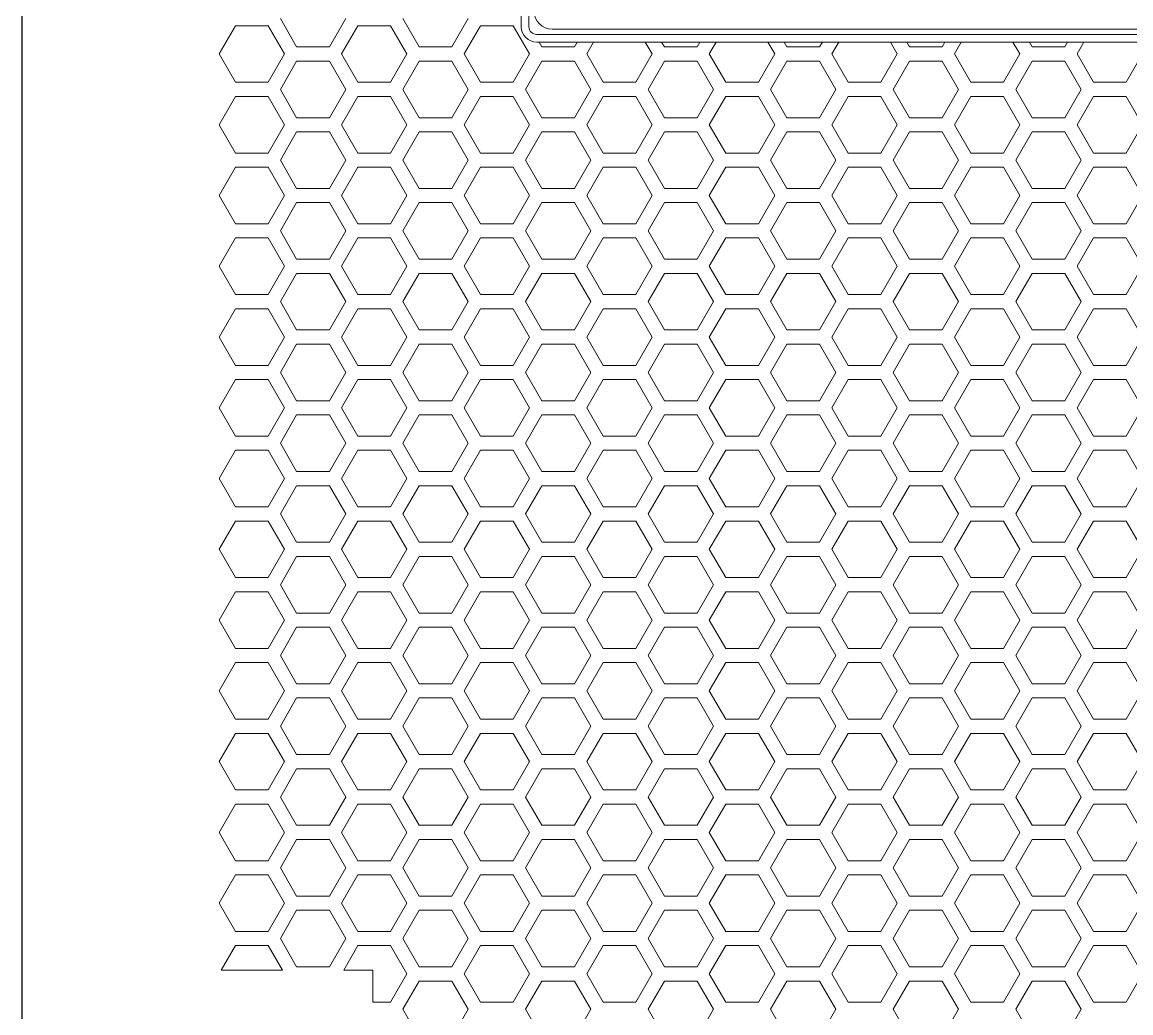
# Model space of a CAD drawing. Header units: millimetres. Extents: x 0 to 40, y -18 to 120.
# Drawn here: x 0 to 20, y 74.71 to 92.58 of the extents above; entities that cross this region are included whole.
import ezdxf

# ---------------------------------------------------------------- set-up
doc = ezdxf.new("R2010")
doc.units = ezdxf.units.MM
doc.layers.add('UK-MIANBAN_0', color=7, linetype='Continuous')

msp = doc.modelspace()

# ---------------------------------------------------------------- linework, layer by layer
msp.add_line((0, 45.182), (0, 117.445))
at = {"color": 0, "lineweight": 5}
for p, q in [((4.657, 92.643), (4.951, 92.132)), ((5.541, 92.132), (5.836, 92.643)), ((6.868, 92.643), (7.162, 92.132)), ((7.752, 92.132), (8.047, 92.643)), ((3.846, 92.515), (3.551, 92.005)), ((4.435, 92.515), (3.846, 92.515)), ((4.73, 92.005), (4.435, 92.515)), ((6.057, 92.515), (5.762, 92.005)), ((6.647, 92.515), (6.057, 92.515)), ((6.941, 92.005), (6.647, 92.515)), ((8.268, 92.515), (7.973, 92.005)), ((8.858, 92.515), (8.268, 92.515)), ((9.152, 92.005), (8.858, 92.515)), ((9.323, 92.219), (9.373, 92.132)), ((9.963, 92.132), (10.013, 92.219)), ((10.308, 92.219), (10.184, 92.005)), ((11.363, 92.005), (11.24, 92.219)), ((11.534, 92.219), (11.585, 92.132)), ((12.174, 92.132), (12.224, 92.219)), ((12.519, 92.219), (12.395, 92.005)), ((13.575, 92.005), (13.451, 92.219)), ((13.746, 92.219), (13.796, 92.132)), ((14.385, 92.132), (14.435, 92.219)), ((14.73, 92.219), (14.606, 92.005)), ((15.786, 92.005), (15.662, 92.219)), ((15.957, 92.219), (16.007, 92.132)), ((16.596, 92.132), (16.646, 92.219)), ((16.941, 92.219), (16.817, 92.005)), ((17.997, 92.005), (17.873, 92.219)), ((18.168, 92.219), (18.218, 92.132)), ((18.807, 92.132), (18.857, 92.219)), ((19.152, 92.219), (19.028, 92.005)), ((3.551, 92.005), (3.846, 91.494)), ((4.435, 91.494), (4.73, 92.005)), ((4.951, 92.132), (5.541, 92.132)), ((5.762, 92.005), (6.057, 91.494)), ((6.647, 91.494), (6.941, 92.005)), ((7.162, 92.132), (7.752, 92.132)), ((7.973, 92.005), (8.268, 91.494)), ((8.858, 91.494), (9.152, 92.005)), ((9.373, 92.132), (9.963, 92.132)), ((10.184, 92.005), (10.479, 91.494)), ((11.069, 91.494), (11.363, 92.005)), ((11.585, 92.132), (12.174, 92.132)), ((12.395, 92.005), (12.69, 91.494)), ((13.28, 91.494), (13.575, 92.005)), ((13.796, 92.132), (14.385, 92.132)), ((14.606, 92.005), (14.901, 91.494)), ((15.491, 91.494), (15.786, 92.005)), ((16.007, 92.132), (16.596, 92.132)), ((16.817, 92.005), (17.112, 91.494)), ((17.702, 91.494), (17.997, 92.005)), ((18.218, 92.132), (18.807, 92.132)), ((19.028, 92.005), (19.323, 91.494)), ((19.913, 91.494), (20.208, 92.005)), ((4.951, 91.877), (4.657, 91.366)), ((5.541, 91.877), (4.951, 91.877)), ((5.836, 91.366), (5.541, 91.877)), ((7.162, 91.877), (6.868, 91.366)), ((7.752, 91.877), (7.162, 91.877)), ((8.047, 91.366), (7.752, 91.877)), ((9.373, 91.877), (9.079, 91.366)), ((9.963, 91.877), (9.373, 91.877)), ((10.258, 91.366), (9.963, 91.877)), ((11.585, 91.877), (11.29, 91.366)), ((12.174, 91.877), (11.585, 91.877)), ((12.469, 91.366), (12.174, 91.877)), ((13.796, 91.877), (13.501, 91.366)), ((14.385, 91.877), (13.796, 91.877)), ((14.68, 91.366), (14.385, 91.877)), ((16.007, 91.877), (15.712, 91.366)), ((16.596, 91.877), (16.007, 91.877)), ((16.891, 91.366), (16.596, 91.877)), ((18.218, 91.877), (17.923, 91.366)), ((18.807, 91.877), (18.218, 91.877)), ((19.102, 91.366), (18.807, 91.877)), ((3.846, 91.494), (4.435, 91.494)), ((6.057, 91.494), (6.647, 91.494)), ((8.268, 91.494), (8.858, 91.494)), ((10.479, 91.494), (11.069, 91.494)), ((12.69, 91.494), (13.28, 91.494)), ((14.901, 91.494), (15.491, 91.494)), ((17.112, 91.494), (17.702, 91.494)), ((19.323, 91.494), (19.913, 91.494)), ((3.846, 91.239), (3.551, 90.728)), ((4.435, 91.239), (3.846, 91.239)), ((4.73, 90.728), (4.435, 91.239)), ((4.657, 91.366), (4.951, 90.856)), ((5.541, 90.856), (5.836, 91.366)), ((6.057, 91.239), (5.762, 90.728)), ((6.647, 91.239), (6.057, 91.239)), ((6.941, 90.728), (6.647, 91.239)), ((6.868, 91.366), (7.162, 90.856)), ((7.752, 90.856), (8.047, 91.366)), ((8.268, 91.239), (7.973, 90.728)), ((8.858, 91.239), (8.268, 91.239)), ((9.152, 90.728), (8.858, 91.239)), ((9.079, 91.366), (9.373, 90.856)), ((9.963, 90.856), (10.258, 91.366)), ((10.479, 91.239), (10.184, 90.728)), ((11.069, 91.239), (10.479, 91.239)), ((11.363, 90.728), (11.069, 91.239)), ((11.29, 91.366), (11.585, 90.856)), ((12.174, 90.856), (12.469, 91.366)), ((12.69, 91.239), (12.395, 90.728)), ((13.28, 91.239), (12.69, 91.239)), ((13.575, 90.728), (13.28, 91.239)), ((13.501, 91.366), (13.796, 90.856)), ((14.385, 90.856), (14.68, 91.366)), ((14.901, 91.239), (14.606, 90.728)), ((15.491, 91.239), (14.901, 91.239)), ((15.786, 90.728), (15.491, 91.239)), ((15.712, 91.366), (16.007, 90.856)), ((16.596, 90.856), (16.891, 91.366)), ((17.112, 91.239), (16.817, 90.728)), ((17.702, 91.239), (17.112, 91.239)), ((17.997, 90.728), (17.702, 91.239)), ((17.923, 91.366), (18.218, 90.856)), ((18.807, 90.856), (19.102, 91.366)), ((19.323, 91.239), (19.028, 90.728)), ((19.913, 91.239), (19.323, 91.239)), ((20.208, 90.728), (19.913, 91.239)), ((4.951, 90.856), (5.541, 90.856)), ((7.162, 90.856), (7.752, 90.856)), ((9.373, 90.856), (9.963, 90.856)), ((11.585, 90.856), (12.174, 90.856)), ((13.796, 90.856), (14.385, 90.856)), ((16.007, 90.856), (16.596, 90.856)), ((18.218, 90.856), (18.807, 90.856)), ((3.551, 90.728), (3.846, 90.217)), ((4.435, 90.217), (4.73, 90.728)), ((4.951, 90.6), (4.657, 90.09)), ((5.541, 90.6), (4.951, 90.6)), ((5.836, 90.09), (5.541, 90.6)), ((5.762, 90.728), (6.057, 90.217)), ((6.647, 90.217), (6.941, 90.728)), ((7.162, 90.6), (6.868, 90.09)), ((7.752, 90.6), (7.162, 90.6)), ((8.047, 90.09), (7.752, 90.6)), ((7.973, 90.728), (8.268, 90.217)), ((8.858, 90.217), (9.152, 90.728)), ((9.373, 90.6), (9.079, 90.09)), ((9.963, 90.6), (9.373, 90.6)), ((10.258, 90.09), (9.963, 90.6)), ((10.184, 90.728), (10.479, 90.217)), ((11.069, 90.217), (11.363, 90.728)), ((11.585, 90.6), (11.29, 90.09)), ((12.174, 90.6), (11.585, 90.6)), ((12.469, 90.09), (12.174, 90.6)), ((12.395, 90.728), (12.69, 90.217)), ((13.28, 90.217), (13.575, 90.728)), ((13.796, 90.6), (13.501, 90.09)), ((14.385, 90.6), (13.796, 90.6)), ((14.68, 90.09), (14.385, 90.6)), ((14.606, 90.728), (14.901, 90.217)), ((15.491, 90.217), (15.786, 90.728)), ((16.007, 90.6), (15.712, 90.09)), ((16.596, 90.6), (16.007, 90.6)), ((16.891, 90.09), (16.596, 90.6)), ((16.817, 90.728), (17.112, 90.217)), ((17.702, 90.217), (17.997, 90.728)), ((18.218, 90.6), (17.923, 90.09)), ((18.807, 90.6), (18.218, 90.6)), ((19.102, 90.09), (18.807, 90.6)), ((19.028, 90.728), (19.323, 90.217)), ((19.913, 90.217), (20.208, 90.728)), ((3.846, 90.217), (4.435, 90.217)), ((6.057, 90.217), (6.647, 90.217)), ((8.268, 90.217), (8.858, 90.217)), ((10.479, 90.217), (11.069, 90.217)), ((12.69, 90.217), (13.28, 90.217)), ((14.901, 90.217), (15.491, 90.217)), ((17.112, 90.217), (17.702, 90.217)), ((19.323, 90.217), (19.913, 90.217)), ((4.657, 90.09), (4.951, 89.579)), ((5.541, 89.579), (5.836, 90.09)), ((6.868, 90.09), (7.162, 89.579)), ((7.752, 89.579), (8.047, 90.09)), ((9.079, 90.09), (9.373, 89.579)), ((9.963, 89.579), (10.258, 90.09)), ((11.29, 90.09), (11.585, 89.579)), ((12.174, 89.579), (12.469, 90.09)), ((13.501, 90.09), (13.796, 89.579)), ((14.385, 89.579), (14.68, 90.09)), ((15.712, 90.09), (16.007, 89.579)), ((16.596, 89.579), (16.891, 90.09)), ((17.923, 90.09), (18.218, 89.579)), ((18.807, 89.579), (19.102, 90.09)), ((3.846, 89.962), (3.551, 89.452)), ((4.435, 89.962), (3.846, 89.962)), ((4.73, 89.452), (4.435, 89.962)), ((6.057, 89.962), (5.762, 89.452)), ((6.647, 89.962), (6.057, 89.962)), ((6.941, 89.452), (6.647, 89.962)), ((8.268, 89.962), (7.973, 89.452)), ((8.858, 89.962), (8.268, 89.962)), ((9.152, 89.452), (8.858, 89.962)), ((10.479, 89.962), (10.184, 89.452)), ((11.069, 89.962), (10.479, 89.962)), ((11.363, 89.452), (11.069, 89.962)), ((12.69, 89.962), (12.395, 89.452)), ((13.28, 89.962), (12.69, 89.962)), ((13.575, 89.452), (13.28, 89.962)), ((14.901, 89.962), (14.606, 89.452)), ((15.491, 89.962), (14.901, 89.962)), ((15.786, 89.452), (15.491, 89.962)), ((17.112, 89.962), (16.817, 89.452)), ((17.702, 89.962), (17.112, 89.962)), ((17.997, 89.452), (17.702, 89.962)), ((19.323, 89.962), (19.028, 89.452)), ((19.913, 89.962), (19.323, 89.962)), ((20.208, 89.452), (19.913, 89.962)), ((3.551, 89.452), (3.846, 88.941)), ((4.435, 88.941), (4.73, 89.452)), ((4.951, 89.579), (5.541, 89.579)), ((5.762, 89.452), (6.057, 88.941)), ((6.647, 88.941), (6.941, 89.452)), ((7.162, 89.579), (7.752, 89.579)), ((7.973, 89.452), (8.268, 88.941)), ((8.858, 88.941), (9.152, 89.452)), ((9.373, 89.579), (9.963, 89.579)), ((10.184, 89.452), (10.479, 88.941)), ((11.069, 88.941), (11.363, 89.452)), ((11.585, 89.579), (12.174, 89.579)), ((12.395, 89.452), (12.69, 88.941)), ((13.28, 88.941), (13.575, 89.452)), ((13.796, 89.579), (14.385, 89.579)), ((14.606, 89.452), (14.901, 88.941)), ((15.491, 88.941), (15.786, 89.452)), ((16.007, 89.579), (16.596, 89.579)), ((16.817, 89.452), (17.112, 88.941)), ((17.702, 88.941), (17.997, 89.452)), ((18.218, 89.579), (18.807, 89.579)), ((19.028, 89.452), (19.323, 88.941)), ((19.913, 88.941), (20.208, 89.452)), ((4.951, 89.324), (4.657, 88.813)), ((5.541, 89.324), (4.951, 89.324)), ((5.836, 88.813), (5.541, 89.324)), ((7.162, 89.324), (6.868, 88.813)), ((7.752, 89.324), (7.162, 89.324)), ((8.047, 88.813), (7.752, 89.324)), ((9.373, 89.324), (9.079, 88.813)), ((9.963, 89.324), (9.373, 89.324)), ((10.258, 88.813), (9.963, 89.324)), ((11.585, 89.324), (11.29, 88.813)), ((12.174, 89.324), (11.585, 89.324)), ((12.469, 88.813), (12.174, 89.324)), ((13.796, 89.324), (13.501, 88.813)), ((14.385, 89.324), (13.796, 89.324)), ((14.68, 88.813), (14.385, 89.324)), ((16.007, 89.324), (15.712, 88.813)), ((16.596, 89.324), (16.007, 89.324)), ((16.891, 88.813), (16.596, 89.324)), ((18.218, 89.324), (17.923, 88.813)), ((18.807, 89.324), (18.218, 89.324)), ((19.102, 88.813), (18.807, 89.324)), ((3.846, 88.941), (4.435, 88.941)), ((4.657, 88.813), (4.951, 88.303)), ((5.541, 88.303), (5.836, 88.813)), ((6.057, 88.941), (6.647, 88.941)), ((6.868, 88.813), (7.162, 88.303)), ((7.752, 88.303), (8.047, 88.813)), ((8.268, 88.941), (8.858, 88.941)), ((9.079, 88.813), (9.373, 88.303)), ((9.963, 88.303), (10.258, 88.813)), ((10.479, 88.941), (11.069, 88.941)), ((11.29, 88.813), (11.585, 88.303)), ((12.174, 88.303), (12.469, 88.813)), ((12.69, 88.941), (13.28, 88.941)), ((13.501, 88.813), (13.796, 88.303)), ((14.385, 88.303), (14.68, 88.813)), ((14.901, 88.941), (15.491, 88.941)), ((15.712, 88.813), (16.007, 88.303)), ((16.596, 88.303), (16.891, 88.813)), ((17.112, 88.941), (17.702, 88.941)), ((17.923, 88.813), (18.218, 88.303)), ((18.807, 88.303), (19.102, 88.813)), ((19.323, 88.941), (19.913, 88.941)), ((3.846, 88.686), (3.551, 88.175)), ((4.435, 88.686), (3.846, 88.686)), ((4.73, 88.175), (4.435, 88.686)), ((6.057, 88.686), (5.762, 88.175)), ((6.647, 88.686), (6.057, 88.686)), ((6.941, 88.175), (6.647, 88.686)), ((8.268, 88.686), (7.973, 88.175)), ((8.858, 88.686), (8.268, 88.686)), ((9.152, 88.175), (8.858, 88.686)), ((10.479, 88.686), (10.184, 88.175)), ((11.069, 88.686), (10.479, 88.686)), ((11.363, 88.175), (11.069, 88.686)), ((12.69, 88.686), (12.395, 88.175)), ((13.28, 88.686), (12.69, 88.686)), ((13.575, 88.175), (13.28, 88.686)), ((14.901, 88.686), (14.606, 88.175)), ((15.491, 88.686), (14.901, 88.686)), ((15.786, 88.175), (15.491, 88.686)), ((17.112, 88.686), (16.817, 88.175)), ((17.702, 88.686), (17.112, 88.686)), ((17.997, 88.175), (17.702, 88.686)), ((19.323, 88.686), (19.028, 88.175)), ((19.913, 88.686), (19.323, 88.686)), ((20.208, 88.175), (19.913, 88.686)), ((4.951, 88.303), (5.541, 88.303)), ((7.162, 88.303), (7.752, 88.303)), ((9.373, 88.303), (9.963, 88.303)), ((11.585, 88.303), (12.174, 88.303)), ((13.796, 88.303), (14.385, 88.303)), ((16.007, 88.303), (16.596, 88.303)), ((18.218, 88.303), (18.807, 88.303)), ((3.551, 88.175), (3.846, 87.664)), ((4.435, 87.664), (4.73, 88.175)), ((4.951, 88.047), (4.657, 87.537)), ((5.541, 88.047), (4.951, 88.047)), ((5.836, 87.537), (5.541, 88.047)), ((5.762, 88.175), (6.057, 87.664)), ((6.647, 87.664), (6.941, 88.175)), ((7.162, 88.047), (6.868, 87.537)), ((7.752, 88.047), (7.162, 88.047)), ((8.047, 87.537), (7.752, 88.047)), ((7.973, 88.175), (8.268, 87.664)), ((8.858, 87.664), (9.152, 88.175)), ((9.373, 88.047), (9.079, 87.537)), ((9.963, 88.047), (9.373, 88.047)), ((10.258, 87.537), (9.963, 88.047)), ((10.184, 88.175), (10.479, 87.664)), ((11.069, 87.664), (11.363, 88.175)), ((11.585, 88.047), (11.29, 87.537)), ((12.174, 88.047), (11.585, 88.047)), ((12.469, 87.537), (12.174, 88.047)), ((12.395, 88.175), (12.69, 87.664)), ((13.28, 87.664), (13.575, 88.175)), ((13.796, 88.047), (13.501, 87.537)), ((14.385, 88.047), (13.796, 88.047)), ((14.68, 87.537), (14.385, 88.047)), ((14.606, 88.175), (14.901, 87.664)), ((15.491, 87.664), (15.786, 88.175)), ((16.007, 88.047), (15.712, 87.537)), ((16.596, 88.047), (16.007, 88.047)), ((16.891, 87.537), (16.596, 88.047)), ((16.817, 88.175), (17.112, 87.664)), ((17.702, 87.664), (17.997, 88.175)), ((18.218, 88.047), (17.923, 87.537)), ((18.807, 88.047), (18.218, 88.047)), ((19.102, 87.537), (18.807, 88.047)), ((19.028, 88.175), (19.323, 87.664)), ((19.913, 87.664), (20.208, 88.175)), ((3.846, 87.664), (4.435, 87.664)), ((6.057, 87.664), (6.647, 87.664)), ((8.268, 87.664), (8.858, 87.664)), ((10.479, 87.664), (11.069, 87.664)), ((12.69, 87.664), (13.28, 87.664)), ((14.901, 87.664), (15.491, 87.664)), ((17.112, 87.664), (17.702, 87.664)), ((19.323, 87.664), (19.913, 87.664)), ((3.846, 87.409), (3.551, 86.898)), ((4.435, 87.409), (3.846, 87.409)), ((4.73, 86.898), (4.435, 87.409)), ((4.657, 87.537), (4.951, 87.026)), ((5.541, 87.026), (5.836, 87.537)), ((6.057, 87.409), (5.762, 86.898)), ((6.647, 87.409), (6.057, 87.409)), ((6.941, 86.898), (6.647, 87.409)), ((6.868, 87.537), (7.162, 87.026)), ((7.752, 87.026), (8.047, 87.537)), ((8.268, 87.409), (7.973, 86.898)), ((8.858, 87.409), (8.268, 87.409)), ((9.152, 86.898), (8.858, 87.409)), ((9.079, 87.537), (9.373, 87.026)), ((9.963, 87.026), (10.258, 87.537)), ((10.479, 87.409), (10.184, 86.898)), ((11.069, 87.409), (10.479, 87.409)), ((11.363, 86.898), (11.069, 87.409)), ((11.29, 87.537), (11.585, 87.026)), ((12.174, 87.026), (12.469, 87.537)), ((12.69, 87.409), (12.395, 86.898)), ((13.28, 87.409), (12.69, 87.409)), ((13.575, 86.898), (13.28, 87.409)), ((13.501, 87.537), (13.796, 87.026)), ((14.385, 87.026), (14.68, 87.537)), ((14.901, 87.409), (14.606, 86.898)), ((15.491, 87.409), (14.901, 87.409)), ((15.786, 86.898), (15.491, 87.409)), ((15.712, 87.537), (16.007, 87.026)), ((16.596, 87.026), (16.891, 87.537)), ((17.112, 87.409), (16.817, 86.898)), ((17.702, 87.409), (17.112, 87.409)), ((17.997, 86.898), (17.702, 87.409)), ((17.923, 87.537), (18.218, 87.026)), ((18.807, 87.026), (19.102, 87.537)), ((19.323, 87.409), (19.028, 86.898)), ((19.913, 87.409), (19.323, 87.409)), ((20.208, 86.898), (19.913, 87.409)), ((4.951, 87.026), (5.541, 87.026)), ((7.162, 87.026), (7.752, 87.026)), ((9.373, 87.026), (9.963, 87.026)), ((11.585, 87.026), (12.174, 87.026)), ((13.796, 87.026), (14.385, 87.026)), ((16.007, 87.026), (16.596, 87.026)), ((18.218, 87.026), (18.807, 87.026)), ((3.551, 86.898), (3.846, 86.388)), ((4.435, 86.388), (4.73, 86.898)), ((5.762, 86.898), (6.057, 86.388)), ((6.647, 86.388), (6.941, 86.898)), ((7.973, 86.898), (8.268, 86.388)), ((8.858, 86.388), (9.152, 86.898)), ((10.184, 86.898), (10.479, 86.388)), ((11.069, 86.388), (11.363, 86.898)), ((12.395, 86.898), (12.69, 86.388)), ((13.28, 86.388), (13.575, 86.898)), ((14.606, 86.898), (14.901, 86.388)), ((15.491, 86.388), (15.786, 86.898)), ((16.817, 86.898), (17.112, 86.388)), ((17.702, 86.388), (17.997, 86.898)), ((19.028, 86.898), (19.323, 86.388)), ((19.913, 86.388), (20.208, 86.898)), ((4.951, 86.771), (4.657, 86.26)), ((5.541, 86.771), (4.951, 86.771)), ((5.836, 86.26), (5.541, 86.771)), ((7.162, 86.771), (6.868, 86.26)), ((7.752, 86.771), (7.162, 86.771)), ((8.047, 86.26), (7.752, 86.771)), ((9.373, 86.771), (9.079, 86.26)), ((9.963, 86.771), (9.373, 86.771)), ((10.258, 86.26), (9.963, 86.771)), ((11.585, 86.771), (11.29, 86.26)), ((12.174, 86.771), (11.585, 86.771)), ((12.469, 86.26), (12.174, 86.771)), ((13.796, 86.771), (13.501, 86.26)), ((14.385, 86.771), (13.796, 86.771)), ((14.68, 86.26), (14.385, 86.771)), ((16.007, 86.771), (15.712, 86.26)), ((16.596, 86.771), (16.007, 86.771)), ((16.891, 86.26), (16.596, 86.771)), ((18.218, 86.771), (17.923, 86.26)), ((18.807, 86.771), (18.218, 86.771)), ((19.102, 86.26), (18.807, 86.771)), ((3.846, 86.388), (4.435, 86.388)), ((4.657, 86.26), (4.951, 85.749)), ((5.541, 85.749), (5.836, 86.26)), ((6.057, 86.388), (6.647, 86.388)), ((6.868, 86.26), (7.162, 85.749)), ((7.752, 85.749), (8.047, 86.26)), ((8.268, 86.388), (8.858, 86.388)), ((9.079, 86.26), (9.373, 85.749)), ((9.963, 85.749), (10.258, 86.26)), ((10.479, 86.388), (11.069, 86.388)), ((11.29, 86.26), (11.585, 85.749)), ((12.174, 85.749), (12.469, 86.26)), ((12.69, 86.388), (13.28, 86.388)), ((13.501, 86.26), (13.796, 85.749)), ((14.385, 85.749), (14.68, 86.26)), ((14.901, 86.388), (15.491, 86.388)), ((15.712, 86.26), (16.007, 85.749)), ((16.596, 85.749), (16.891, 86.26)), ((17.112, 86.388), (17.702, 86.388)), ((17.923, 86.26), (18.218, 85.749)), ((18.807, 85.749), (19.102, 86.26)), ((19.323, 86.388), (19.913, 86.388)), ((3.846, 86.132), (3.551, 85.622)), ((4.435, 86.132), (3.846, 86.132)), ((4.73, 85.622), (4.435, 86.132)), ((6.057, 86.132), (5.762, 85.622)), ((6.647, 86.132), (6.057, 86.132)), ((6.941, 85.622), (6.647, 86.132)), ((8.268, 86.132), (7.973, 85.622)), ((8.858, 86.132), (8.268, 86.132)), ((9.152, 85.622), (8.858, 86.132)), ((10.479, 86.132), (10.184, 85.622)), ((11.069, 86.132), (10.479, 86.132)), ((11.363, 85.622), (11.069, 86.132)), ((12.69, 86.132), (12.395, 85.622)), ((13.28, 86.132), (12.69, 86.132)), ((13.575, 85.622), (13.28, 86.132)), ((14.901, 86.132), (14.606, 85.622)), ((15.491, 86.132), (14.901, 86.132)), ((15.786, 85.622), (15.491, 86.132)), ((17.112, 86.132), (16.817, 85.622)), ((17.702, 86.132), (17.112, 86.132)), ((17.997, 85.622), (17.702, 86.132)), ((19.323, 86.132), (19.028, 85.622)), ((19.913, 86.132), (19.323, 86.132)), ((20.208, 85.622), (19.913, 86.132)), ((3.551, 85.622), (3.846, 85.111)), ((4.435, 85.111), (4.73, 85.622)), ((4.951, 85.749), (5.541, 85.749)), ((5.762, 85.622), (6.057, 85.111)), ((6.647, 85.111), (6.941, 85.622)), ((7.162, 85.749), (7.752, 85.749)), ((7.973, 85.622), (8.268, 85.111)), ((8.858, 85.111), (9.152, 85.622)), ((9.373, 85.749), (9.963, 85.749)), ((10.184, 85.622), (10.479, 85.111)), ((11.069, 85.111), (11.363, 85.622)), ((11.585, 85.749), (12.174, 85.749)), ((12.395, 85.622), (12.69, 85.111)), ((13.28, 85.111), (13.575, 85.622)), ((13.796, 85.749), (14.385, 85.749)), ((14.606, 85.622), (14.901, 85.111)), ((15.491, 85.111), (15.786, 85.622)), ((16.007, 85.749), (16.596, 85.749)), ((16.817, 85.622), (17.112, 85.111)), ((17.702, 85.111), (17.997, 85.622)), ((18.218, 85.749), (18.807, 85.749)), ((19.028, 85.622), (19.323, 85.111)), ((19.913, 85.111), (20.208, 85.622)), ((4.951, 85.494), (4.657, 84.983)), ((5.541, 85.494), (4.951, 85.494)), ((5.836, 84.983), (5.541, 85.494)), ((7.162, 85.494), (6.868, 84.983)), ((7.752, 85.494), (7.162, 85.494)), ((8.047, 84.983), (7.752, 85.494)), ((9.373, 85.494), (9.079, 84.983)), ((9.963, 85.494), (9.373, 85.494)), ((10.258, 84.983), (9.963, 85.494)), ((11.585, 85.494), (11.29, 84.983)), ((12.174, 85.494), (11.585, 85.494)), ((12.469, 84.983), (12.174, 85.494)), ((13.796, 85.494), (13.501, 84.983)), ((14.385, 85.494), (13.796, 85.494)), ((14.68, 84.983), (14.385, 85.494)), ((16.007, 85.494), (15.712, 84.983)), ((16.596, 85.494), (16.007, 85.494)), ((16.891, 84.983), (16.596, 85.494)), ((18.218, 85.494), (17.923, 84.983)), ((18.807, 85.494), (18.218, 85.494)), ((19.102, 84.983), (18.807, 85.494)), ((3.846, 85.111), (4.435, 85.111)), ((6.057, 85.111), (6.647, 85.111)), ((8.268, 85.111), (8.858, 85.111)), ((10.479, 85.111), (11.069, 85.111)), ((12.69, 85.111), (13.28, 85.111)), ((14.901, 85.111), (15.491, 85.111)), ((17.112, 85.111), (17.702, 85.111)), ((19.323, 85.111), (19.913, 85.111)), ((3.846, 84.856), (3.551, 84.345)), ((4.435, 84.856), (3.846, 84.856)), ((4.73, 84.345), (4.435, 84.856)), ((4.657, 84.983), (4.951, 84.473)), ((5.541, 84.473), (5.836, 84.983)), ((6.057, 84.856), (5.762, 84.345)), ((6.647, 84.856), (6.057, 84.856)), ((6.941, 84.345), (6.647, 84.856)), ((6.868, 84.983), (7.162, 84.473)), ((7.752, 84.473), (8.047, 84.983)), ((8.268, 84.856), (7.973, 84.345)), ((8.858, 84.856), (8.268, 84.856)), ((9.152, 84.345), (8.858, 84.856)), ((9.079, 84.983), (9.373, 84.473)), ((9.963, 84.473), (10.258, 84.983)), ((10.479, 84.856), (10.184, 84.345)), ((11.069, 84.856), (10.479, 84.856)), ((11.363, 84.345), (11.069, 84.856)), ((11.29, 84.983), (11.585, 84.473)), ((12.174, 84.473), (12.469, 84.983)), ((12.69, 84.856), (12.395, 84.345)), ((13.28, 84.856), (12.69, 84.856)), ((13.575, 84.345), (13.28, 84.856)), ((13.501, 84.983), (13.796, 84.473)), ((14.385, 84.473), (14.68, 84.983)), ((14.901, 84.856), (14.606, 84.345)), ((15.491, 84.856), (14.901, 84.856)), ((15.786, 84.345), (15.491, 84.856)), ((15.712, 84.983), (16.007, 84.473)), ((16.596, 84.473), (16.891, 84.983)), ((17.112, 84.856), (16.817, 84.345)), ((17.702, 84.856), (17.112, 84.856)), ((17.997, 84.345), (17.702, 84.856)), ((17.923, 84.983), (18.218, 84.473)), ((18.807, 84.473), (19.102, 84.983)), ((19.323, 84.856), (19.028, 84.345)), ((19.913, 84.856), (19.323, 84.856)), ((20.208, 84.345), (19.913, 84.856)), ((4.951, 84.473), (5.541, 84.473)), ((7.162, 84.473), (7.752, 84.473)), ((9.373, 84.473), (9.963, 84.473)), ((11.585, 84.473), (12.174, 84.473)), ((13.796, 84.473), (14.385, 84.473)), ((16.007, 84.473), (16.596, 84.473)), ((18.218, 84.473), (18.807, 84.473)), ((3.551, 84.345), (3.846, 83.835)), ((4.435, 83.835), (4.73, 84.345)), ((4.951, 84.217), (4.657, 83.707)), ((5.541, 84.217), (4.951, 84.217)), ((5.836, 83.707), (5.541, 84.217)), ((5.762, 84.345), (6.057, 83.835)), ((6.647, 83.835), (6.941, 84.345)), ((7.162, 84.217), (6.868, 83.707)), ((7.752, 84.217), (7.162, 84.217)), ((8.047, 83.707), (7.752, 84.217)), ((7.973, 84.345), (8.268, 83.835)), ((8.858, 83.835), (9.152, 84.345)), ((9.373, 84.217), (9.079, 83.707)), ((9.963, 84.217), (9.373, 84.217)), ((10.258, 83.707), (9.963, 84.217)), ((10.184, 84.345), (10.479, 83.835)), ((11.069, 83.835), (11.363, 84.345)), ((11.585, 84.217), (11.29, 83.707)), ((12.174, 84.217), (11.585, 84.217)), ((12.469, 83.707), (12.174, 84.217)), ((12.395, 84.345), (12.69, 83.835)), ((13.28, 83.835), (13.575, 84.345)), ((13.796, 84.217), (13.501, 83.707)), ((14.385, 84.217), (13.796, 84.217)), ((14.68, 83.707), (14.385, 84.217)), ((14.606, 84.345), (14.901, 83.835)), ((15.491, 83.835), (15.786, 84.345)), ((16.007, 84.217), (15.712, 83.707)), ((16.596, 84.217), (16.007, 84.217)), ((16.891, 83.707), (16.596, 84.217)), ((16.817, 84.345), (17.112, 83.835)), ((17.702, 83.835), (17.997, 84.345)), ((18.218, 84.217), (17.923, 83.707)), ((18.807, 84.217), (18.218, 84.217)), ((19.102, 83.707), (18.807, 84.217)), ((19.028, 84.345), (19.323, 83.835)), ((19.913, 83.835), (20.208, 84.345)), ((3.846, 83.835), (4.435, 83.835)), ((6.057, 83.835), (6.647, 83.835)), ((8.268, 83.835), (8.858, 83.835)), ((10.479, 83.835), (11.069, 83.835)), ((12.69, 83.835), (13.28, 83.835)), ((14.901, 83.835), (15.491, 83.835)), ((17.112, 83.835), (17.702, 83.835)), ((19.323, 83.835), (19.913, 83.835)), ((4.657, 83.707), (4.951, 83.196)), ((5.541, 83.196), (5.836, 83.707)), ((6.868, 83.707), (7.162, 83.196)), ((7.752, 83.196), (8.047, 83.707)), ((9.079, 83.707), (9.373, 83.196)), ((9.963, 83.196), (10.258, 83.707)), ((11.29, 83.707), (11.585, 83.196)), ((12.174, 83.196), (12.469, 83.707)), ((13.501, 83.707), (13.796, 83.196)), ((14.385, 83.196), (14.68, 83.707)), ((15.712, 83.707), (16.007, 83.196)), ((16.596, 83.196), (16.891, 83.707)), ((17.923, 83.707), (18.218, 83.196)), ((18.807, 83.196), (19.102, 83.707)), ((3.846, 83.579), (3.551, 83.069)), ((4.435, 83.579), (3.846, 83.579)), ((4.73, 83.069), (4.435, 83.579)), ((6.057, 83.579), (5.762, 83.069)), ((6.647, 83.579), (6.057, 83.579)), ((6.941, 83.069), (6.647, 83.579)), ((8.268, 83.579), (7.973, 83.069)), ((8.858, 83.579), (8.268, 83.579)), ((9.152, 83.069), (8.858, 83.579)), ((10.479, 83.579), (10.184, 83.069)), ((11.069, 83.579), (10.479, 83.579)), ((11.363, 83.069), (11.069, 83.579)), ((12.69, 83.579), (12.395, 83.069)), ((13.28, 83.579), (12.69, 83.579)), ((13.575, 83.069), (13.28, 83.579)), ((14.901, 83.579), (14.606, 83.069)), ((15.491, 83.579), (14.901, 83.579)), ((15.786, 83.069), (15.491, 83.579)), ((17.112, 83.579), (16.817, 83.069)), ((17.702, 83.579), (17.112, 83.579)), ((17.997, 83.069), (17.702, 83.579)), ((19.323, 83.579), (19.028, 83.069)), ((19.913, 83.579), (19.323, 83.579)), ((20.208, 83.069), (19.913, 83.579)), ((4.951, 83.196), (5.541, 83.196)), ((7.162, 83.196), (7.752, 83.196)), ((9.373, 83.196), (9.963, 83.196)), ((11.585, 83.196), (12.174, 83.196)), ((13.796, 83.196), (14.385, 83.196)), ((16.007, 83.196), (16.596, 83.196)), ((18.218, 83.196), (18.807, 83.196)), ((3.551, 83.069), (3.846, 82.558)), ((4.435, 82.558), (4.73, 83.069)), ((5.762, 83.069), (6.057, 82.558)), ((6.647, 82.558), (6.941, 83.069)), ((7.973, 83.069), (8.268, 82.558)), ((8.858, 82.558), (9.152, 83.069)), ((10.184, 83.069), (10.479, 82.558)), ((11.069, 82.558), (11.363, 83.069)), ((12.395, 83.069), (12.69, 82.558)), ((13.28, 82.558), (13.575, 83.069)), ((14.606, 83.069), (14.901, 82.558)), ((15.491, 82.558), (15.786, 83.069)), ((16.817, 83.069), (17.112, 82.558)), ((17.702, 82.558), (17.997, 83.069)), ((19.028, 83.069), (19.323, 82.558)), ((19.913, 82.558), (20.208, 83.069)), ((4.951, 82.941), (4.657, 82.43)), ((5.541, 82.941), (4.951, 82.941)), ((5.836, 82.43), (5.541, 82.941)), ((7.162, 82.941), (6.868, 82.43)), ((7.752, 82.941), (7.162, 82.941)), ((8.047, 82.43), (7.752, 82.941)), ((9.373, 82.941), (9.079, 82.43)), ((9.963, 82.941), (9.373, 82.941)), ((10.258, 82.43), (9.963, 82.941)), ((11.585, 82.941), (11.29, 82.43)), ((12.174, 82.941), (11.585, 82.941)), ((12.469, 82.43), (12.174, 82.941)), ((13.796, 82.941), (13.501, 82.43)), ((14.385, 82.941), (13.796, 82.941)), ((14.68, 82.43), (14.385, 82.941)), ((16.007, 82.941), (15.712, 82.43)), ((16.596, 82.941), (16.007, 82.941)), ((16.891, 82.43), (16.596, 82.941)), ((18.218, 82.941), (17.923, 82.43)), ((18.807, 82.941), (18.218, 82.941)), ((19.102, 82.43), (18.807, 82.941)), ((3.846, 82.558), (4.435, 82.558)), ((4.657, 82.43), (4.951, 81.92)), ((5.541, 81.92), (5.836, 82.43)), ((6.057, 82.558), (6.647, 82.558)), ((6.868, 82.43), (7.162, 81.92)), ((7.752, 81.92), (8.047, 82.43)), ((8.268, 82.558), (8.858, 82.558)), ((9.079, 82.43), (9.373, 81.92)), ((9.963, 81.92), (10.258, 82.43)), ((10.479, 82.558), (11.069, 82.558)), ((11.29, 82.43), (11.585, 81.92)), ((12.174, 81.92), (12.469, 82.43)), ((12.69, 82.558), (13.28, 82.558)), ((13.501, 82.43), (13.796, 81.92)), ((14.385, 81.92), (14.68, 82.43)), ((14.901, 82.558), (15.491, 82.558)), ((15.712, 82.43), (16.007, 81.92)), ((16.596, 81.92), (16.891, 82.43)), ((17.112, 82.558), (17.702, 82.558)), ((17.923, 82.43), (18.218, 81.92)), ((18.807, 81.92), (19.102, 82.43)), ((19.323, 82.558), (19.913, 82.558)), ((3.846, 82.303), (3.551, 81.792)), ((4.435, 82.303), (3.846, 82.303)), ((4.73, 81.792), (4.435, 82.303)), ((6.057, 82.303), (5.762, 81.792)), ((6.647, 82.303), (6.057, 82.303)), ((6.941, 81.792), (6.647, 82.303)), ((8.268, 82.303), (7.973, 81.792)), ((8.858, 82.303), (8.268, 82.303)), ((9.152, 81.792), (8.858, 82.303)), ((10.479, 82.303), (10.184, 81.792)), ((11.069, 82.303), (10.479, 82.303)), ((11.363, 81.792), (11.069, 82.303)), ((12.69, 82.303), (12.395, 81.792)), ((13.28, 82.303), (12.69, 82.303)), ((13.575, 81.792), (13.28, 82.303)), ((14.901, 82.303), (14.606, 81.792)), ((15.491, 82.303), (14.901, 82.303)), ((15.786, 81.792), (15.491, 82.303)), ((17.112, 82.303), (16.817, 81.792)), ((17.702, 82.303), (17.112, 82.303)), ((17.997, 81.792), (17.702, 82.303)), ((19.323, 82.303), (19.028, 81.792)), ((19.913, 82.303), (19.323, 82.303)), ((20.208, 81.792), (19.913, 82.303)), ((4.951, 81.92), (5.541, 81.92)), ((7.162, 81.92), (7.752, 81.92)), ((9.373, 81.92), (9.963, 81.92)), ((11.585, 81.92), (12.174, 81.92)), ((13.796, 81.92), (14.385, 81.92)), ((16.007, 81.92), (16.596, 81.92)), ((18.218, 81.92), (18.807, 81.92)), ((3.551, 81.792), (3.846, 81.281)), ((4.435, 81.281), (4.73, 81.792)), ((4.951, 81.664), (4.657, 81.154)), ((5.541, 81.664), (4.951, 81.664)), ((5.836, 81.154), (5.541, 81.664)), ((5.762, 81.792), (6.057, 81.281)), ((6.647, 81.281), (6.941, 81.792)), ((7.162, 81.664), (6.868, 81.154)), ((7.752, 81.664), (7.162, 81.664)), ((8.047, 81.154), (7.752, 81.664)), ((7.973, 81.792), (8.268, 81.281)), ((8.858, 81.281), (9.152, 81.792)), ((9.373, 81.664), (9.079, 81.154)), ((9.963, 81.664), (9.373, 81.664)), ((10.258, 81.154), (9.963, 81.664)), ((10.184, 81.792), (10.479, 81.281)), ((11.069, 81.281), (11.363, 81.792)), ((11.585, 81.664), (11.29, 81.154)), ((12.174, 81.664), (11.585, 81.664)), ((12.469, 81.154), (12.174, 81.664)), ((12.395, 81.792), (12.69, 81.281)), ((13.28, 81.281), (13.575, 81.792)), ((13.796, 81.664), (13.501, 81.154)), ((14.385, 81.664), (13.796, 81.664)), ((14.68, 81.154), (14.385, 81.664)), ((14.606, 81.792), (14.901, 81.281)), ((15.491, 81.281), (15.786, 81.792)), ((16.007, 81.664), (15.712, 81.154)), ((16.596, 81.664), (16.007, 81.664)), ((16.891, 81.154), (16.596, 81.664)), ((16.817, 81.792), (17.112, 81.281)), ((17.702, 81.281), (17.997, 81.792)), ((18.218, 81.664), (17.923, 81.154)), ((18.807, 81.664), (18.218, 81.664)), ((19.102, 81.154), (18.807, 81.664)), ((19.028, 81.792), (19.323, 81.281)), ((19.913, 81.281), (20.208, 81.792)), ((3.846, 81.281), (4.435, 81.281)), ((6.057, 81.281), (6.647, 81.281)), ((8.268, 81.281), (8.858, 81.281)), ((10.479, 81.281), (11.069, 81.281)), ((12.69, 81.281), (13.28, 81.281)), ((14.901, 81.281), (15.491, 81.281)), ((17.112, 81.281), (17.702, 81.281)), ((19.323, 81.281), (19.913, 81.281)), ((3.846, 81.026), (3.551, 80.515)), ((4.435, 81.026), (3.846, 81.026)), ((4.73, 80.515), (4.435, 81.026)), ((4.657, 81.154), (4.951, 80.643)), ((5.541, 80.643), (5.836, 81.154)), ((6.057, 81.026), (5.762, 80.515)), ((6.647, 81.026), (6.057, 81.026)), ((6.941, 80.515), (6.647, 81.026)), ((6.868, 81.154), (7.162, 80.643)), ((7.752, 80.643), (8.047, 81.154)), ((8.268, 81.026), (7.973, 80.515)), ((8.858, 81.026), (8.268, 81.026)), ((9.152, 80.515), (8.858, 81.026)), ((9.079, 81.154), (9.373, 80.643)), ((9.963, 80.643), (10.258, 81.154)), ((10.479, 81.026), (10.184, 80.515)), ((11.069, 81.026), (10.479, 81.026)), ((11.363, 80.515), (11.069, 81.026)), ((11.29, 81.154), (11.585, 80.643)), ((12.174, 80.643), (12.469, 81.154)), ((12.69, 81.026), (12.395, 80.515)), ((13.28, 81.026), (12.69, 81.026)), ((13.575, 80.515), (13.28, 81.026)), ((13.501, 81.154), (13.796, 80.643)), ((14.385, 80.643), (14.68, 81.154)), ((14.901, 81.026), (14.606, 80.515)), ((15.491, 81.026), (14.901, 81.026)), ((15.786, 80.515), (15.491, 81.026)), ((15.712, 81.154), (16.007, 80.643)), ((16.596, 80.643), (16.891, 81.154)), ((17.112, 81.026), (16.817, 80.515)), ((17.702, 81.026), (17.112, 81.026)), ((17.997, 80.515), (17.702, 81.026)), ((17.923, 81.154), (18.218, 80.643)), ((18.807, 80.643), (19.102, 81.154)), ((19.323, 81.026), (19.028, 80.515)), ((19.913, 81.026), (19.323, 81.026)), ((20.208, 80.515), (19.913, 81.026)), ((4.951, 80.643), (5.541, 80.643)), ((7.162, 80.643), (7.752, 80.643)), ((9.373, 80.643), (9.963, 80.643)), ((11.585, 80.643), (12.174, 80.643)), ((13.796, 80.643), (14.385, 80.643)), ((16.007, 80.643), (16.596, 80.643)), ((18.218, 80.643), (18.807, 80.643)), ((3.551, 80.515), (3.846, 80.005)), ((4.435, 80.005), (4.73, 80.515)), ((5.762, 80.515), (6.057, 80.005)), ((6.647, 80.005), (6.941, 80.515)), ((7.973, 80.515), (8.268, 80.005)), ((8.858, 80.005), (9.152, 80.515)), ((10.184, 80.515), (10.479, 80.005)), ((11.069, 80.005), (11.363, 80.515)), ((12.395, 80.515), (12.69, 80.005)), ((13.28, 80.005), (13.575, 80.515)), ((14.606, 80.515), (14.901, 80.005)), ((15.491, 80.005), (15.786, 80.515)), ((16.817, 80.515), (17.112, 80.005)), ((17.702, 80.005), (17.997, 80.515)), ((19.028, 80.515), (19.323, 80.005)), ((19.913, 80.005), (20.208, 80.515)), ((4.951, 80.388), (4.657, 79.877)), ((5.541, 80.388), (4.951, 80.388)), ((5.836, 79.877), (5.541, 80.388)), ((7.162, 80.388), (6.868, 79.877)), ((7.752, 80.388), (7.162, 80.388)), ((8.047, 79.877), (7.752, 80.388)), ((9.373, 80.388), (9.079, 79.877)), ((9.963, 80.388), (9.373, 80.388)), ((10.258, 79.877), (9.963, 80.388)), ((11.585, 80.388), (11.29, 79.877)), ((12.174, 80.388), (11.585, 80.388)), ((12.469, 79.877), (12.174, 80.388)), ((13.796, 80.388), (13.501, 79.877)), ((14.385, 80.388), (13.796, 80.388)), ((14.68, 79.877), (14.385, 80.388)), ((16.007, 80.388), (15.712, 79.877)), ((16.596, 80.388), (16.007, 80.388)), ((16.891, 79.877), (16.596, 80.388)), ((18.218, 80.388), (17.923, 79.877)), ((18.807, 80.388), (18.218, 80.388)), ((19.102, 79.877), (18.807, 80.388)), ((3.846, 80.005), (4.435, 80.005)), ((6.057, 80.005), (6.647, 80.005)), ((8.268, 80.005), (8.858, 80.005)), ((10.479, 80.005), (11.069, 80.005)), ((12.69, 80.005), (13.28, 80.005)), ((14.901, 80.005), (15.491, 80.005)), ((17.112, 80.005), (17.702, 80.005)), ((19.323, 80.005), (19.913, 80.005)), ((4.657, 79.877), (4.951, 79.366)), ((5.541, 79.366), (5.836, 79.877)), ((6.868, 79.877), (7.162, 79.366)), ((7.752, 79.366), (8.047, 79.877)), ((9.079, 79.877), (9.373, 79.366)), ((9.963, 79.366), (10.258, 79.877)), ((11.29, 79.877), (11.585, 79.366)), ((12.174, 79.366), (12.469, 79.877)), ((13.501, 79.877), (13.796, 79.366)), ((14.385, 79.366), (14.68, 79.877)), ((15.712, 79.877), (16.007, 79.366)), ((16.596, 79.366), (16.891, 79.877)), ((17.923, 79.877), (18.218, 79.366)), ((18.807, 79.366), (19.102, 79.877)), ((3.846, 79.749), (3.551, 79.239)), ((4.435, 79.749), (3.846, 79.749)), ((4.73, 79.239), (4.435, 79.749)), ((6.057, 79.749), (5.762, 79.239)), ((6.647, 79.749), (6.057, 79.749)), ((6.941, 79.239), (6.647, 79.749)), ((8.268, 79.749), (7.973, 79.239)), ((8.858, 79.749), (8.268, 79.749)), ((9.152, 79.239), (8.858, 79.749)), ((10.479, 79.749), (10.184, 79.239)), ((11.069, 79.749), (10.479, 79.749)), ((11.363, 79.239), (11.069, 79.749)), ((12.69, 79.749), (12.395, 79.239)), ((13.28, 79.749), (12.69, 79.749)), ((13.575, 79.239), (13.28, 79.749)), ((14.901, 79.749), (14.606, 79.239)), ((15.491, 79.749), (14.901, 79.749)), ((15.786, 79.239), (15.491, 79.749)), ((17.112, 79.749), (16.817, 79.239)), ((17.702, 79.749), (17.112, 79.749)), ((17.997, 79.239), (17.702, 79.749)), ((19.323, 79.749), (19.028, 79.239)), ((19.913, 79.749), (19.323, 79.749)), ((20.208, 79.239), (19.913, 79.749)), ((3.551, 79.239), (3.846, 78.728)), ((4.435, 78.728), (4.73, 79.239)), ((4.951, 79.366), (5.541, 79.366)), ((5.762, 79.239), (6.057, 78.728)), ((6.647, 78.728), (6.941, 79.239)), ((7.162, 79.366), (7.752, 79.366)), ((7.973, 79.239), (8.268, 78.728)), ((8.858, 78.728), (9.152, 79.239)), ((9.373, 79.366), (9.963, 79.366)), ((10.184, 79.239), (10.479, 78.728)), ((11.069, 78.728), (11.363, 79.239)), ((11.585, 79.366), (12.174, 79.366)), ((12.395, 79.239), (12.69, 78.728)), ((13.28, 78.728), (13.575, 79.239)), ((13.796, 79.366), (14.385, 79.366)), ((14.606, 79.239), (14.901, 78.728)), ((15.491, 78.728), (15.786, 79.239)), ((16.007, 79.366), (16.596, 79.366)), ((16.817, 79.239), (17.112, 78.728)), ((17.702, 78.728), (17.997, 79.239)), ((18.218, 79.366), (18.807, 79.366)), ((19.028, 79.239), (19.323, 78.728)), ((19.913, 78.728), (20.208, 79.239)), ((4.951, 79.111), (4.657, 78.6)), ((5.541, 79.111), (4.951, 79.111)), ((5.836, 78.6), (5.541, 79.111)), ((7.162, 79.111), (6.868, 78.6)), ((7.752, 79.111), (7.162, 79.111)), ((8.047, 78.6), (7.752, 79.111)), ((9.373, 79.111), (9.079, 78.6)), ((9.963, 79.111), (9.373, 79.111)), ((10.258, 78.6), (9.963, 79.111)), ((11.585, 79.111), (11.29, 78.6)), ((12.174, 79.111), (11.585, 79.111)), ((12.469, 78.6), (12.174, 79.111)), ((13.796, 79.111), (13.501, 78.6)), ((14.385, 79.111), (13.796, 79.111)), ((14.68, 78.6), (14.385, 79.111)), ((16.007, 79.111), (15.712, 78.6)), ((16.596, 79.111), (16.007, 79.111)), ((16.891, 78.6), (16.596, 79.111)), ((18.218, 79.111), (17.923, 78.6)), ((18.807, 79.111), (18.218, 79.111)), ((19.102, 78.6), (18.807, 79.111)), ((3.846, 78.728), (4.435, 78.728)), ((4.657, 78.6), (4.951, 78.09)), ((5.541, 78.09), (5.836, 78.6)), ((6.057, 78.728), (6.647, 78.728)), ((6.868, 78.6), (7.162, 78.09)), ((7.752, 78.09), (8.047, 78.6)), ((8.268, 78.728), (8.858, 78.728)), ((9.079, 78.6), (9.373, 78.09)), ((9.963, 78.09), (10.258, 78.6)), ((10.479, 78.728), (11.069, 78.728)), ((11.29, 78.6), (11.585, 78.09)), ((12.174, 78.09), (12.469, 78.6)), ((12.69, 78.728), (13.28, 78.728)), ((13.501, 78.6), (13.796, 78.09)), ((14.385, 78.09), (14.68, 78.6)), ((14.901, 78.728), (15.491, 78.728)), ((15.712, 78.6), (16.007, 78.09)), ((16.596, 78.09), (16.891, 78.6)), ((17.112, 78.728), (17.702, 78.728)), ((17.923, 78.6), (18.218, 78.09)), ((18.807, 78.09), (19.102, 78.6)), ((19.323, 78.728), (19.913, 78.728)), ((3.846, 78.473), (3.551, 77.962)), ((4.435, 78.473), (3.846, 78.473)), ((4.73, 77.962), (4.435, 78.473)), ((6.057, 78.473), (5.762, 77.962)), ((6.647, 78.473), (6.057, 78.473)), ((6.941, 77.962), (6.647, 78.473)), ((8.268, 78.473), (7.973, 77.962)), ((8.858, 78.473), (8.268, 78.473)), ((9.152, 77.962), (8.858, 78.473)), ((10.479, 78.473), (10.184, 77.962)), ((11.069, 78.473), (10.479, 78.473)), ((11.363, 77.962), (11.069, 78.473)), ((12.69, 78.473), (12.395, 77.962)), ((13.28, 78.473), (12.69, 78.473)), ((13.575, 77.962), (13.28, 78.473)), ((14.901, 78.473), (14.606, 77.962)), ((15.491, 78.473), (14.901, 78.473)), ((15.786, 77.962), (15.491, 78.473)), ((17.112, 78.473), (16.817, 77.962)), ((17.702, 78.473), (17.112, 78.473)), ((17.997, 77.962), (17.702, 78.473)), ((19.323, 78.473), (19.028, 77.962)), ((19.913, 78.473), (19.323, 78.473)), ((20.208, 77.962), (19.913, 78.473)), ((4.951, 78.09), (5.541, 78.09)), ((7.162, 78.09), (7.752, 78.09)), ((9.373, 78.09), (9.963, 78.09)), ((11.585, 78.09), (12.174, 78.09)), ((13.796, 78.09), (14.385, 78.09)), ((16.007, 78.09), (16.596, 78.09)), ((18.218, 78.09), (18.807, 78.09)), ((3.551, 77.962), (3.846, 77.452)), ((4.435, 77.452), (4.73, 77.962)), ((4.951, 77.835), (4.657, 77.324)), ((5.541, 77.835), (4.951, 77.835)), ((5.836, 77.324), (5.541, 77.835)), ((5.762, 77.962), (6.057, 77.452)), ((6.647, 77.452), (6.941, 77.962)), ((7.162, 77.835), (6.868, 77.324)), ((7.752, 77.835), (7.162, 77.835)), ((8.047, 77.324), (7.752, 77.835)), ((7.973, 77.962), (8.268, 77.452)), ((8.858, 77.452), (9.152, 77.962)), ((9.373, 77.835), (9.079, 77.324)), ((9.963, 77.835), (9.373, 77.835)), ((10.258, 77.324), (9.963, 77.835)), ((10.184, 77.962), (10.479, 77.452)), ((11.069, 77.452), (11.363, 77.962)), ((11.585, 77.835), (11.29, 77.324)), ((12.174, 77.835), (11.585, 77.835)), ((12.469, 77.324), (12.174, 77.835)), ((12.395, 77.962), (12.69, 77.452)), ((13.28, 77.452), (13.575, 77.962)), ((13.796, 77.835), (13.501, 77.324)), ((14.385, 77.835), (13.796, 77.835)), ((14.68, 77.324), (14.385, 77.835)), ((14.606, 77.962), (14.901, 77.452)), ((15.491, 77.452), (15.786, 77.962)), ((16.007, 77.835), (15.712, 77.324)), ((16.596, 77.835), (16.007, 77.835)), ((16.891, 77.324), (16.596, 77.835)), ((16.817, 77.962), (17.112, 77.452)), ((17.702, 77.452), (17.997, 77.962)), ((18.218, 77.835), (17.923, 77.324)), ((18.807, 77.835), (18.218, 77.835)), ((19.102, 77.324), (18.807, 77.835)), ((19.028, 77.962), (19.323, 77.452)), ((19.913, 77.452), (20.208, 77.962)), ((3.846, 77.452), (4.435, 77.452)), ((6.057, 77.452), (6.647, 77.452)), ((8.268, 77.452), (8.858, 77.452)), ((10.479, 77.452), (11.069, 77.452)), ((12.69, 77.452), (13.28, 77.452)), ((14.901, 77.452), (15.491, 77.452)), ((17.112, 77.452), (17.702, 77.452)), ((19.323, 77.452), (19.913, 77.452)), ((3.846, 77.196), (3.551, 76.686)), ((4.435, 77.196), (3.846, 77.196)), ((4.73, 76.686), (4.435, 77.196)), ((4.657, 77.324), (4.951, 76.813)), ((5.541, 76.813), (5.836, 77.324)), ((6.057, 77.196), (5.762, 76.686)), ((6.647, 77.196), (6.057, 77.196)), ((6.941, 76.686), (6.647, 77.196)), ((6.868, 77.324), (7.162, 76.813)), ((7.752, 76.813), (8.047, 77.324)), ((8.268, 77.196), (7.973, 76.686)), ((8.858, 77.196), (8.268, 77.196)), ((9.152, 76.686), (8.858, 77.196)), ((9.079, 77.324), (9.373, 76.813)), ((9.963, 76.813), (10.258, 77.324)), ((10.479, 77.196), (10.184, 76.686)), ((11.069, 77.196), (10.479, 77.196)), ((11.363, 76.686), (11.069, 77.196)), ((11.29, 77.324), (11.585, 76.813)), ((12.174, 76.813), (12.469, 77.324)), ((12.69, 77.196), (12.395, 76.686)), ((13.28, 77.196), (12.69, 77.196)), ((13.575, 76.686), (13.28, 77.196)), ((13.501, 77.324), (13.796, 76.813)), ((14.385, 76.813), (14.68, 77.324)), ((14.901, 77.196), (14.606, 76.686)), ((15.491, 77.196), (14.901, 77.196)), ((15.786, 76.686), (15.491, 77.196)), ((15.712, 77.324), (16.007, 76.813)), ((16.596, 76.813), (16.891, 77.324)), ((17.112, 77.196), (16.817, 76.686)), ((17.702, 77.196), (17.112, 77.196)), ((17.997, 76.686), (17.702, 77.196)), ((17.923, 77.324), (18.218, 76.813)), ((18.807, 76.813), (19.102, 77.324)), ((19.323, 77.196), (19.028, 76.686)), ((19.913, 77.196), (19.323, 77.196)), ((20.208, 76.686), (19.913, 77.196)), ((4.951, 76.813), (5.541, 76.813)), ((7.162, 76.813), (7.752, 76.813)), ((9.373, 76.813), (9.963, 76.813)), ((11.585, 76.813), (12.174, 76.813)), ((13.796, 76.813), (14.385, 76.813)), ((16.007, 76.813), (16.596, 76.813)), ((18.218, 76.813), (18.807, 76.813)), ((3.551, 76.686), (3.846, 76.175)), ((4.435, 76.175), (4.73, 76.686)), ((5.762, 76.686), (6.057, 76.175)), ((6.647, 76.175), (6.941, 76.686)), ((7.973, 76.686), (8.268, 76.175)), ((8.858, 76.175), (9.152, 76.686)), ((10.184, 76.686), (10.479, 76.175)), ((11.069, 76.175), (11.363, 76.686)), ((12.395, 76.686), (12.69, 76.175)), ((13.28, 76.175), (13.575, 76.686)), ((14.606, 76.686), (14.901, 76.175)), ((15.491, 76.175), (15.786, 76.686)), ((16.817, 76.686), (17.112, 76.175)), ((17.702, 76.175), (17.997, 76.686)), ((19.028, 76.686), (19.323, 76.175)), ((19.913, 76.175), (20.208, 76.686)), ((4.951, 76.558), (4.657, 76.047)), ((5.541, 76.558), (4.951, 76.558)), ((5.836, 76.047), (5.541, 76.558)), ((7.162, 76.558), (6.868, 76.047)), ((7.752, 76.558), (7.162, 76.558)), ((8.047, 76.047), (7.752, 76.558)), ((9.373, 76.558), (9.079, 76.047)), ((9.963, 76.558), (9.373, 76.558)), ((10.258, 76.047), (9.963, 76.558)), ((11.585, 76.558), (11.29, 76.047)), ((12.174, 76.558), (11.585, 76.558)), ((12.469, 76.047), (12.174, 76.558)), ((13.796, 76.558), (13.501, 76.047)), ((14.385, 76.558), (13.796, 76.558)), ((14.68, 76.047), (14.385, 76.558)), ((16.007, 76.558), (15.712, 76.047)), ((16.596, 76.558), (16.007, 76.558)), ((16.891, 76.047), (16.596, 76.558)), ((18.218, 76.558), (17.923, 76.047)), ((18.807, 76.558), (18.218, 76.558)), ((19.102, 76.047), (18.807, 76.558)), ((3.846, 76.175), (4.435, 76.175)), ((4.657, 76.047), (4.951, 75.537)), ((5.541, 75.537), (5.836, 76.047)), ((6.057, 76.175), (6.647, 76.175)), ((6.868, 76.047), (7.162, 75.537)), ((7.752, 75.537), (8.047, 76.047)), ((8.268, 76.175), (8.858, 76.175)), ((9.079, 76.047), (9.373, 75.537)), ((9.963, 75.537), (10.258, 76.047)), ((10.479, 76.175), (11.069, 76.175)), ((11.29, 76.047), (11.585, 75.537)), ((12.174, 75.537), (12.469, 76.047)), ((12.69, 76.175), (13.28, 76.175)), ((13.501, 76.047), (13.796, 75.537)), ((14.385, 75.537), (14.68, 76.047)), ((14.901, 76.175), (15.491, 76.175)), ((15.712, 76.047), (16.007, 75.537)), ((16.596, 75.537), (16.891, 76.047)), ((17.112, 76.175), (17.702, 76.175)), ((17.923, 76.047), (18.218, 75.537)), ((18.807, 75.537), (19.102, 76.047)), ((19.323, 76.175), (19.913, 76.175)), ((3.846, 75.92), (3.589, 75.474)), ((4.435, 75.92), (3.846, 75.92)), ((4.693, 75.474), (4.435, 75.92)), ((6.057, 75.92), (5.8, 75.474)), ((6.647, 75.92), (6.057, 75.92)), ((6.941, 75.409), (6.647, 75.92)), ((8.268, 75.92), (7.973, 75.409)), ((8.858, 75.92), (8.268, 75.92)), ((9.152, 75.409), (8.858, 75.92)), ((10.479, 75.92), (10.184, 75.409)), ((11.069, 75.92), (10.479, 75.92)), ((11.363, 75.409), (11.069, 75.92)), ((12.69, 75.92), (12.395, 75.409)), ((13.28, 75.92), (12.69, 75.92)), ((13.575, 75.409), (13.28, 75.92)), ((14.901, 75.92), (14.606, 75.409)), ((15.491, 75.92), (14.901, 75.92)), ((15.786, 75.409), (15.491, 75.92)), ((17.112, 75.92), (16.817, 75.409)), ((17.702, 75.92), (17.112, 75.92)), ((17.997, 75.409), (17.702, 75.92)), ((19.323, 75.92), (19.028, 75.409)), ((19.913, 75.92), (19.323, 75.92)), ((20.208, 75.409), (19.913, 75.92)), ((4.951, 75.537), (5.541, 75.537)), ((6.647, 74.898), (6.941, 75.409)), ((7.162, 75.537), (7.752, 75.537)), ((7.973, 75.409), (8.268, 74.898)), ((8.858, 74.898), (9.152, 75.409)), ((9.373, 75.537), (9.963, 75.537)), ((10.184, 75.409), (10.479, 74.898)), ((11.069, 74.898), (11.363, 75.409)), ((11.585, 75.537), (12.174, 75.537)), ((12.395, 75.409), (12.69, 74.898)), ((13.28, 74.898), (13.575, 75.409)), ((13.796, 75.537), (14.385, 75.537)), ((14.606, 75.409), (14.901, 74.898)), ((15.491, 74.898), (15.786, 75.409)), ((16.007, 75.537), (16.596, 75.537)), ((16.817, 75.409), (17.112, 74.898)), ((17.702, 74.898), (17.997, 75.409)), ((18.218, 75.537), (18.807, 75.537)), ((19.028, 75.409), (19.323, 74.898)), ((19.913, 74.898), (20.208, 75.409)), ((7.162, 75.281), (6.868, 74.771)), ((7.752, 75.281), (7.162, 75.281)), ((8.047, 74.771), (7.752, 75.281)), ((9.373, 75.281), (9.079, 74.771)), ((9.963, 75.281), (9.373, 75.281)), ((10.258, 74.771), (9.963, 75.281)), ((11.585, 75.281), (11.29, 74.771)), ((12.174, 75.281), (11.585, 75.281)), ((12.469, 74.771), (12.174, 75.281)), ((13.796, 75.281), (13.501, 74.771)), ((14.385, 75.281), (13.796, 75.281)), ((14.68, 74.771), (14.385, 75.281)), ((16.007, 75.281), (15.712, 74.771)), ((16.596, 75.281), (16.007, 75.281)), ((16.891, 74.771), (16.596, 75.281)), ((18.218, 75.281), (17.923, 74.771)), ((18.807, 75.281), (18.218, 75.281)), ((19.102, 74.771), (18.807, 75.281)), ((6.323, 74.898), (6.647, 74.898)), ((8.268, 74.898), (8.858, 74.898)), ((10.479, 74.898), (11.069, 74.898)), ((12.69, 74.898), (13.28, 74.898)), ((14.901, 74.898), (15.491, 74.898)), ((17.112, 74.898), (17.702, 74.898)), ((19.323, 74.898), (19.913, 74.898)), ((6.868, 74.771), (7.162, 74.26)), ((7.752, 74.26), (8.047, 74.771)), ((9.079, 74.771), (9.373, 74.26)), ((9.963, 74.26), (10.258, 74.771)), ((11.29, 74.771), (11.585, 74.26)), ((12.174, 74.26), (12.469, 74.771)), ((13.501, 74.771), (13.796, 74.26)), ((14.385, 74.26), (14.68, 74.771)), ((15.712, 74.771), (16.007, 74.26)), ((16.596, 74.26), (16.891, 74.771)), ((17.923, 74.771), (18.218, 74.26)), ((18.807, 74.26), (19.102, 74.771))]:
    msp.add_line(p, q, dxfattribs=at)
at = {"lineweight": 5}
for p, q in [((9.561, 92.452), (10.614, 92.452)), ((9.561, 92.452), (10.614, 92.452)), ((10.614, 92.452), (30.932, 92.452)), ((10.614, 92.452), (30.932, 92.452)), ((3.589, 75.474), (4.693, 75.474)), ((5.8, 75.474), (6.323, 75.474)), ((6.323, 75.474), (6.323, 74.898))]:
    msp.add_line(p, q, dxfattribs=at)
at = {"color": 255, "lineweight": 5}
for p, q in [((9.561, 92.452), (10.614, 92.452)), ((10.614, 92.452), (30.932, 92.452))]:
    msp.add_line(p, q, dxfattribs=at)
at = {"lineweight": 5}
msp.add_arc((9.561, 92.778), 0.326, 180, 270, dxfattribs=at)
msp.add_arc((9.561, 92.778), 0.326, 180, 270, dxfattribs=at)
at = {"layer": 'UK-MIANBAN_0', "color": 7, "linetype": 'Continuous', "lineweight": 5}
for p, q in [((9.002, 92.498), (9.002, 108.691)), ((9.142, 95.476), (9.142, 92.498)), ((9.002, 92.498), (9.002, 92.498)), ((9.282, 92.359), (10.614, 92.359)), ((9.282, 92.219), (10.614, 92.219)), ((9.323, 92.219), (10.013, 92.219)), ((10.308, 92.219), (10.614, 92.219)), ((10.614, 92.359), (29.879, 92.359)), ((10.614, 92.219), (11.24, 92.219)), ((10.614, 92.219), (29.879, 92.219)), ((11.534, 92.219), (12.224, 92.219)), ((12.519, 92.219), (13.451, 92.219)), ((13.746, 92.219), (14.435, 92.219)), ((14.73, 92.219), (15.662, 92.219)), ((15.957, 92.219), (16.646, 92.219)), ((16.941, 92.219), (17.873, 92.219)), ((18.168, 92.219), (18.857, 92.219)), ((19.152, 92.219), (20.084, 92.219))]:
    msp.add_line(p, q, dxfattribs=at)
for radius in [0.279, 0.14]:
    msp.add_arc((9.282, 92.498), radius, 180, 270, dxfattribs=at)

doc.saveas('drawing.dxf')
